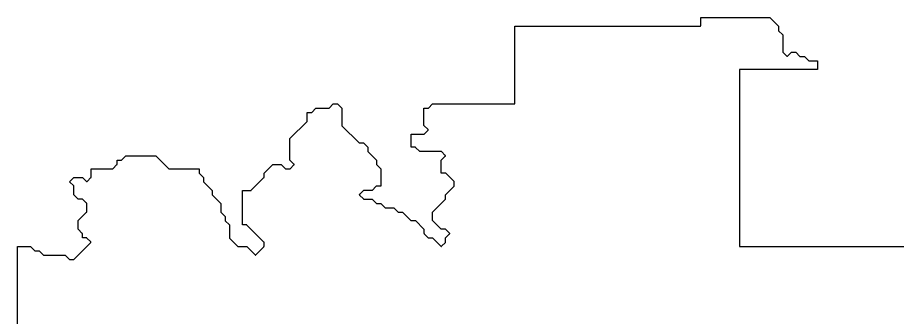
# Model space of a CAD drawing. Header units: metres. Extents: x 0 to 799, y 1 to 1100.
# Drawn here: x 0 to 203.5, y 823.6 to 893 of the extents above; entities that cross this region are included whole.
import ezdxf

# ---------------------------------------------------------------- set-up
doc = ezdxf.new("R2010")
doc.units = ezdxf.units.M
doc.layers.add('forest', color=7, linetype='Continuous')

msp = doc.modelspace()

# ---------------------------------------------------------------- linework, layer by layer
at = {"layer": 'forest', "color": 194}
msp.add_lwpolyline([(0, 777), (0, 840), (0, 840), (0, 840), (3, 840), (3, 840), (3, 840), (3.97, 839.03), (3.98, 839.02), (3.99, 839.02), (3.99, 839.01), (4, 839.01), (4.01, 839), (4.02, 839), (4.03, 839), (4.04, 839), (5, 839), (5, 839), (5, 839), (5.97, 838.03), (5.98, 838.02), (5.99, 838.02), (5.99, 838.01), (6, 838.01), (6.01, 838), (6.02, 838), (6.03, 838), (6.04, 838), (11, 838), (11, 838), (11, 838), (11.97, 837.03), (11.98, 837.02), (11.99, 837.02), (11.99, 837.01), (12, 837.01), (12.01, 837), (12.02, 837), (12.03, 837), (12.04, 837), (12.96, 837), (12.97, 837), (12.98, 837), (12.99, 837), (13, 837.01), (13.01, 837.01), (13.01, 837.02), (13.02, 837.02), (13.03, 837.03), (16.93, 840.93), (16.94, 840.94), (16.94, 840.94), (16.95, 840.95), (16.95, 840.96), (16.95, 840.97), (16.96, 840.98), (16.96, 840.99), (16.96, 841), (16.96, 841.01), (16.96, 841.02), (16.95, 841.03), (16.95, 841.04), (16.95, 841.05), (16.94, 841.06), (16.94, 841.06), (16.93, 841.07), (16.03, 841.97), (16.02, 841.98), (16.01, 841.98), (16.01, 841.99), (16, 841.99), (15.99, 842), (15.98, 842), (15.97, 842), (15.96, 842), (15, 842), (15, 842), (15, 842), (15, 842.96), (15, 842.97), (15, 842.98), (15, 842.99), (14.99, 843), (14.99, 843.01), (14.98, 843.01), (14.98, 843.02), (14.97, 843.03), (14, 844), (14, 844), (14, 844), (14, 846), (14, 846), (14, 846), (15.97, 847.97), (15.98, 847.98), (15.98, 847.99), (15.99, 847.99), (15.99, 848), (16, 848.01), (16, 848.02), (16, 848.03), (16, 848.04), (16, 849.96), (16, 849.97), (16, 849.98), (16, 849.99), (15.99, 850), (15.99, 850.01), (15.98, 850.01), (15.98, 850.02), (15.97, 850.03), (15.03, 850.97), (15.02, 850.98), (15.01, 850.98), (15.01, 850.99), (15, 850.99), (14.99, 851), (14.98, 851), (14.97, 851), (14.96, 851), (14, 851), (14, 851), (14, 851), (13, 852), (13, 852), (13, 852), (13, 853.96), (13, 853.97), (13, 853.98), (13, 853.99), (12.99, 854), (12.99, 854.01), (12.98, 854.01), (12.98, 854.02), (12.97, 854.03), (12, 855), (12, 855), (12, 855), (13, 856), (13, 856), (13, 856), (15, 856), (15, 856), (15, 856), (15.93, 855.07), (15.94, 855.06), (15.94, 855.06), (15.95, 855.05), (15.96, 855.05), (15.97, 855.05), (15.98, 855.04), (15.99, 855.04), (16, 855.04), (16.01, 855.04), (16.02, 855.04), (16.03, 855.05), (16.04, 855.05), (16.05, 855.05), (16.06, 855.06), (16.06, 855.06), (16.07, 855.07), (16.97, 855.97), (16.98, 855.98), (16.98, 855.99), (16.99, 855.99), (16.99, 856), (17, 856.01), (17, 856.02), (17, 856.03), (17, 856.04), (17, 858), (17, 858), (17, 858), (21.96, 858), (21.97, 858), (21.98, 858), (21.99, 858), (22, 858.01), (22.01, 858.01), (22.01, 858.02), (22.02, 858.02), (22.03, 858.03), (22.97, 858.97), (22.98, 858.98), (22.98, 858.99), (22.99, 858.99), (22.99, 859), (23, 859.01), (23, 859.02), (23, 859.03), (23, 859.04), (23, 860), (23, 860), (23, 860), (23.96, 860), (23.97, 860), (23.98, 860), (23.99, 860), (24, 860.01), (24.01, 860.01), (24.01, 860.02), (24.02, 860.02), (24.03, 860.03), (25, 861), (25, 861), (25, 861), (32, 861), (32, 861), (32, 861), (34.97, 858.03), (34.98, 858.02), (34.99, 858.02), (34.99, 858.01), (35, 858.01), (35.01, 858), (35.02, 858), (35.03, 858), (35.04, 858), (42, 858), (42, 858), (42, 858), (42, 857.04), (42, 857.03), (42, 857.02), (42, 857.01), (42.01, 857), (42.01, 856.99), (42.02, 856.99), (42.02, 856.98), (42.03, 856.97), (43, 856), (43, 856), (43, 856), (43, 855.04), (43, 855.03), (43, 855.02), (43, 855.01), (43.01, 855), (43.01, 854.99), (43.02, 854.99), (43.02, 854.98), (43.03, 854.97), (45, 853), (45, 853), (45, 853), (45, 852.04), (45, 852.03), (45, 852.02), (45, 852.01), (45.01, 852), (45.01, 851.99), (45.02, 851.99), (45.02, 851.98), (45.03, 851.97), (47, 850), (47, 850), (47, 850), (47, 848.04), (47, 848.03), (47, 848.02), (47, 848.01), (47.01, 848), (47.01, 847.99), (47.02, 847.99), (47.02, 847.98), (47.03, 847.97), (48, 847), (48, 847), (48, 847), (48, 846.04), (48, 846.03), (48, 846.02), (48, 846.01), (48.01, 846), (48.01, 845.99), (48.02, 845.99), (48.02, 845.98), (48.03, 845.97), (49, 845), (49, 845), (49, 845), (49, 842.04), (49, 842.03), (49, 842.02), (49, 842.01), (49.01, 842), (49.01, 841.99), (49.02, 841.99), (49.02, 841.98), (49.03, 841.97), (50.97, 840.03), (50.98, 840.02), (50.99, 840.02), (50.99, 840.01), (51, 840.01), (51.01, 840), (51.02, 840), (51.03, 840), (51.04, 840), (53, 840), (53, 840), (53, 840), (54.93, 838.07), (54.94, 838.06), (54.94, 838.06), (54.95, 838.05), (54.96, 838.05), (54.97, 838.05), (54.98, 838.04), (54.99, 838.04), (55, 838.04), (55.01, 838.04), (55.02, 838.04), (55.03, 838.05), (55.04, 838.05), (55.05, 838.05), (55.06, 838.06), (55.06, 838.06), (55.07, 838.07), (55.65, 838.65), (56.97, 839.97), (56.98, 839.98), (56.98, 839.99), (56.99, 839.99), (56.99, 840), (57, 840.01), (57, 840.02), (57, 840.03), (57, 840.04), (57, 840.96), (57, 840.97), (57, 840.98), (57, 840.99), (56.99, 841), (56.99, 841.01), (56.98, 841.01), (56.98, 841.02), (56.97, 841.03), (53.03, 844.97), (53.02, 844.98), (53.01, 844.98), (53.01, 844.99), (53, 844.99), (52.99, 845), (52.98, 845), (52.97, 845), (52.96, 845), (52, 845), (52, 845), (52, 845), (52, 853), (52, 853), (52, 853), (53.96, 853), (53.97, 853), (53.98, 853), (53.99, 853), (54, 853.01), (54.01, 853.01), (54.01, 853.02), (54.02, 853.02), (54.03, 853.03), (56.97, 855.97), (56.98, 855.98), (56.98, 855.99), (56.99, 855.99), (56.99, 856), (57, 856.01), (57, 856.02), (57, 856.03), (57, 856.04), (57, 857), (57, 857), (57, 857), (59, 859), (59, 859), (59, 859), (61, 859), (61, 859), (61, 859), (61.97, 858.03), (61.98, 858.02), (61.99, 858.02), (61.99, 858.01), (62, 858.01), (62.01, 858), (62.02, 858), (62.03, 858), (62.04, 858), (62.96, 858), (62.97, 858), (62.98, 858), (62.99, 858), (63, 858.01), (63.01, 858.01), (63.01, 858.02), (63.02, 858.02), (63.03, 858.03), (63.93, 858.93), (63.94, 858.94), (63.94, 858.94), (63.95, 858.95), (63.95, 858.96), (63.95, 858.97), (63.96, 858.98), (63.96, 858.99), (63.96, 859), (63.96, 859.01), (63.96, 859.02), (63.95, 859.03), (63.95, 859.04), (63.95, 859.05), (63.94, 859.06), (63.94, 859.06), (63.93, 859.07), (63, 860), (63, 860), (63, 860), (63, 865), (63, 865), (63, 865), (66.97, 868.97), (66.98, 868.98), (66.98, 868.99), (66.99, 868.99), (66.99, 869), (67, 869.01), (67, 869.02), (67, 869.03), (67, 869.04), (67, 871), (67, 871), (67, 871), (67.96, 871), (67.97, 871), (67.98, 871), (67.99, 871), (68, 871.01), (68.01, 871.01), (68.01, 871.02), (68.02, 871.02), (68.03, 871.03), (69, 872), (69, 872), (69, 872), (71.96, 872), (71.97, 872), (71.98, 872), (71.99, 872), (72, 872.01), (72.01, 872.01), (72.01, 872.02), (72.02, 872.02), (72.03, 872.03), (73, 873), (73, 873), (73, 873), (74, 873), (74, 873), (74, 873), (75, 872), (75, 872), (75, 872), (75, 868.04), (75, 868.03), (75, 868.02), (75, 868.01), (75.01, 868), (75.01, 867.99), (75.02, 867.99), (75.02, 867.98), (75.03, 867.97), (78.97, 864.03), (78.98, 864.02), (78.99, 864.02), (78.99, 864.01), (79, 864.01), (79.01, 864), (79.02, 864), (79.03, 864), (79.04, 864), (80, 864), (80, 864), (80, 864), (81, 863), (81, 863), (81, 863), (81, 862.04), (81, 862.03), (81, 862.02), (81, 862.01), (81.01, 862), (81.01, 861.99), (81.02, 861.99), (81.02, 861.98), (81.03, 861.97), (83, 860), (83, 860), (83, 860), (83, 859.04), (83, 859.03), (83, 859.02), (83, 859.01), (83.01, 859), (83.01, 858.99), (83.02, 858.99), (83.02, 858.98), (83.03, 858.97), (84, 858), (84, 858), (84, 858), (84, 854), (84, 854), (84, 854), (83.04, 854), (83.03, 854), (83.02, 854), (83.01, 854), (83, 853.99), (82.99, 853.99), (82.99, 853.98), (82.98, 853.98), (82.97, 853.97), (82, 853), (82, 853), (82, 853), (80.04, 853), (80.03, 853), (80.02, 853), (80.01, 853), (80, 852.99), (79.99, 852.99), (79.99, 852.98), (79.98, 852.98), (79.97, 852.97), (79.07, 852.07), (79.06, 852.06), (79.06, 852.06), (79.05, 852.05), (79.05, 852.04), (79.05, 852.03), (79.04, 852.02), (79.04, 852.01), (79.04, 852), (79.04, 851.99), (79.04, 851.98), (79.05, 851.97), (79.05, 851.96), (79.05, 851.95), (79.06, 851.94), (79.06, 851.94), (79.07, 851.93), (79.97, 851.03), (79.98, 851.02), (79.99, 851.02), (79.99, 851.01), (80, 851.01), (80.01, 851), (80.02, 851), (80.03, 851), (80.04, 851), (82, 851), (82, 851), (82, 851), (82.97, 850.03), (82.98, 850.02), (82.99, 850.02), (82.99, 850.01), (83, 850.01), (83.01, 850), (83.02, 850), (83.03, 850), (83.04, 850), (84, 850), (84, 850), (84, 850), (84.97, 849.03), (84.98, 849.02), (84.99, 849.02), (84.99, 849.01), (85, 849.01), (85.01, 849), (85.02, 849), (85.03, 849), (85.04, 849), (87, 849), (87, 849), (87, 849), (87.97, 848.03), (87.98, 848.02), (87.99, 848.02), (87.99, 848.01), (88, 848.01), (88.01, 848), (88.02, 848), (88.03, 848), (88.04, 848), (89, 848), (89, 848), (89, 848), (90.97, 846.03), (90.98, 846.02), (90.99, 846.02), (90.99, 846.01), (91, 846.01), (91.01, 846), (91.02, 846), (91.03, 846), (91.04, 846), (92, 846), (92, 846), (92, 846), (94, 844), (94, 844), (94, 844), (94, 843.04), (94, 843.03), (94, 843.02), (94, 843.01), (94.01, 843), (94.01, 842.99), (94.02, 842.99), (94.02, 842.98), (94.03, 842.97), (94.97, 842.03), (94.98, 842.02), (94.99, 842.02), (94.99, 842.01), (95, 842.01), (95.01, 842), (95.02, 842), (95.03, 842), (95.04, 842), (96, 842), (96, 842), (96, 842), (97.93, 840.07), (97.94, 840.06), (97.94, 840.06), (97.95, 840.05), (97.96, 840.05), (97.97, 840.05), (97.98, 840.04), (97.99, 840.04), (98, 840.04), (98.01, 840.04), (98.02, 840.04), (98.03, 840.05), (98.04, 840.05), (98.05, 840.05), (98.06, 840.06), (98.06, 840.06), (98.07, 840.07), (98.97, 840.97), (98.98, 840.98), (98.98, 840.99), (98.99, 840.99), (98.99, 841), (99, 841.01), (99, 841.02), (99, 841.03), (99, 841.04), (99, 842), (99, 842), (99, 842), (99.93, 842.93), (99.94, 842.94), (99.94, 842.94), (99.95, 842.95), (99.95, 842.96), (99.95, 842.97), (99.96, 842.98), (99.96, 842.99), (99.96, 843), (99.96, 843.01), (99.96, 843.02), (99.95, 843.03), (99.95, 843.04), (99.95, 843.05), (99.94, 843.06), (99.94, 843.06), (99.93, 843.07), (99.03, 843.97), (99.02, 843.98), (99.01, 843.98), (99.01, 843.99), (99, 843.99), (98.99, 844), (98.98, 844), (98.97, 844), (98.96, 844), (98, 844), (98, 844), (98, 844), (96, 846), (96, 846), (96, 846), (96, 848), (96, 848), (96, 848), (98.97, 850.97), (98.98, 850.98), (98.98, 850.99), (98.99, 850.99), (98.99, 851), (99, 851.01), (99, 851.02), (99, 851.03), (99, 851.04), (99, 852), (99, 852), (99, 852), (100.97, 853.97), (100.98, 853.98), (100.98, 853.99), (100.99, 853.99), (100.99, 854), (101, 854.01), (101, 854.02), (101, 854.03), (101, 854.04), (101, 854.96), (101, 854.97), (101, 854.98), (101, 854.99), (100.99, 855), (100.99, 855.01), (100.98, 855.01), (100.98, 855.02), (100.97, 855.03), (99.03, 856.97), (99.02, 856.98), (99.01, 856.98), (99.01, 856.99), (99, 856.99), (98.99, 857), (98.98, 857), (98.97, 857), (98.96, 857), (98, 857), (98, 857), (98, 857), (98, 860), (98, 860), (98, 860), (98.93, 860.93), (98.94, 860.94), (98.94, 860.94), (98.95, 860.95), (98.95, 860.96), (98.95, 860.97), (98.96, 860.98), (98.96, 860.99), (98.96, 861), (98.96, 861.01), (98.96, 861.02), (98.95, 861.03), (98.95, 861.04), (98.95, 861.05), (98.94, 861.06), (98.94, 861.06), (98.93, 861.07), (98.03, 861.97), (98.02, 861.98), (98.01, 861.98), (98.01, 861.99), (98, 861.99), (97.99, 862), (97.98, 862), (97.97, 862), (97.96, 862), (93, 862), (93, 862), (93, 862), (92.03, 862.97), (92.02, 862.98), (92.01, 862.98), (92.01, 862.99), (92, 862.99), (91.99, 863), (91.98, 863), (91.97, 863), (91.96, 863), (91, 863), (91, 863), (91, 863), (91, 866), (91, 866), (91, 866), (93.96, 866), (93.97, 866), (93.98, 866), (93.99, 866), (94, 866.01), (94.01, 866.01), (94.01, 866.02), (94.02, 866.02), (94.03, 866.03), (94.93, 866.93), (94.94, 866.94), (94.94, 866.94), (94.95, 866.95), (94.95, 866.96), (94.95, 866.97), (94.96, 866.98), (94.96, 866.99), (94.96, 867), (94.96, 867.01), (94.96, 867.02), (94.95, 867.03), (94.95, 867.04), (94.95, 867.05), (94.94, 867.06), (94.94, 867.06), (94.93, 867.07), (94, 868), (94, 868), (94, 868), (94, 872), (94, 872), (94, 872), (94.96, 872), (94.97, 872), (94.98, 872), (94.99, 872), (95, 872.01), (95.01, 872.01), (95.01, 872.02), (95.02, 872.02), (95.03, 872.03), (96, 873), (96, 873), (96, 873), (114.9, 873), (114.91, 873), (114.92, 873), (114.93, 873), (114.94, 873.01), (114.95, 873.01), (114.96, 873.02), (114.96, 873.02), (114.97, 873.03), (114.98, 873.04), (114.98, 873.04), (114.99, 873.05), (114.99, 873.06), (115, 873.07), (115, 873.08), (115, 873.09), (115, 873.1), (115, 891), (115, 891), (115, 891), (157.9, 891), (157.91, 891), (157.92, 891), (157.93, 891), (157.94, 891.01), (157.95, 891.01), (157.96, 891.02), (157.96, 891.02), (157.97, 891.03), (157.98, 891.04), (157.98, 891.04), (157.99, 891.05), (157.99, 891.06), (158, 891.07), (158, 891.08), (158, 891.09), (158, 891.1), (158, 893), (158, 893), (158, 893), (174, 893), (174, 893), (174, 893), (176, 891), (176, 891), (176, 891), (176, 890.04), (176, 890.03), (176, 890.02), (176, 890.01), (176.01, 890), (176.01, 889.99), (176.02, 889.99), (176.02, 889.98), (176.03, 889.97), (177, 889), (177, 889), (177, 889), (177, 885.04), (177, 885.03), (177, 885.02), (177, 885.01), (177.01, 885), (177.01, 884.99), (177.02, 884.99), (177.02, 884.98), (177.03, 884.97), (177.93, 884.07), (177.94, 884.06), (177.94, 884.06), (177.95, 884.05), (177.96, 884.05), (177.97, 884.05), (177.98, 884.04), (177.99, 884.04), (178, 884.04), (178.01, 884.04), (178.02, 884.04), (178.03, 884.05), (178.04, 884.05), (178.05, 884.05), (178.06, 884.06), (178.06, 884.06), (178.07, 884.07), (179, 885), (179, 885), (179, 885), (180, 885), (180, 885), (180, 885), (180.97, 884.03), (180.98, 884.02), (180.99, 884.02), (180.99, 884.01), (181, 884.01), (181.01, 884), (181.02, 884), (181.03, 884), (181.04, 884), (182, 884), (182, 884), (182, 884), (182.97, 883.03), (182.98, 883.02), (182.99, 883.02), (182.99, 883.01), (183, 883.01), (183.01, 883), (183.02, 883), (183.03, 883), (183.04, 883), (185, 883), (185, 883), (185, 883), (185, 881), (185, 881), (185, 881), (167.1, 881), (167.09, 881), (167.08, 881), (167.07, 881), (167.06, 880.99), (167.05, 880.99), (167.04, 880.98), (167.04, 880.98), (167.03, 880.97), (167.02, 880.96), (167.02, 880.96), (167.01, 880.95), (167.01, 880.94), (167, 880.93), (167, 880.92), (167, 880.91), (167, 880.9), (167, 840.1), (167, 840.09), (167, 840.08), (167, 840.07), (167.01, 840.06), (167.01, 840.05), (167.02, 840.04), (167.02, 840.04), (167.03, 840.03), (167.04, 840.02), (167.04, 840.02), (167.05, 840.01), (167.06, 840.01), (167.07, 840), (167.08, 840), (167.09, 840), (167.1, 840), (205, 840)], dxfattribs=at)

doc.saveas('drawing.dxf')
